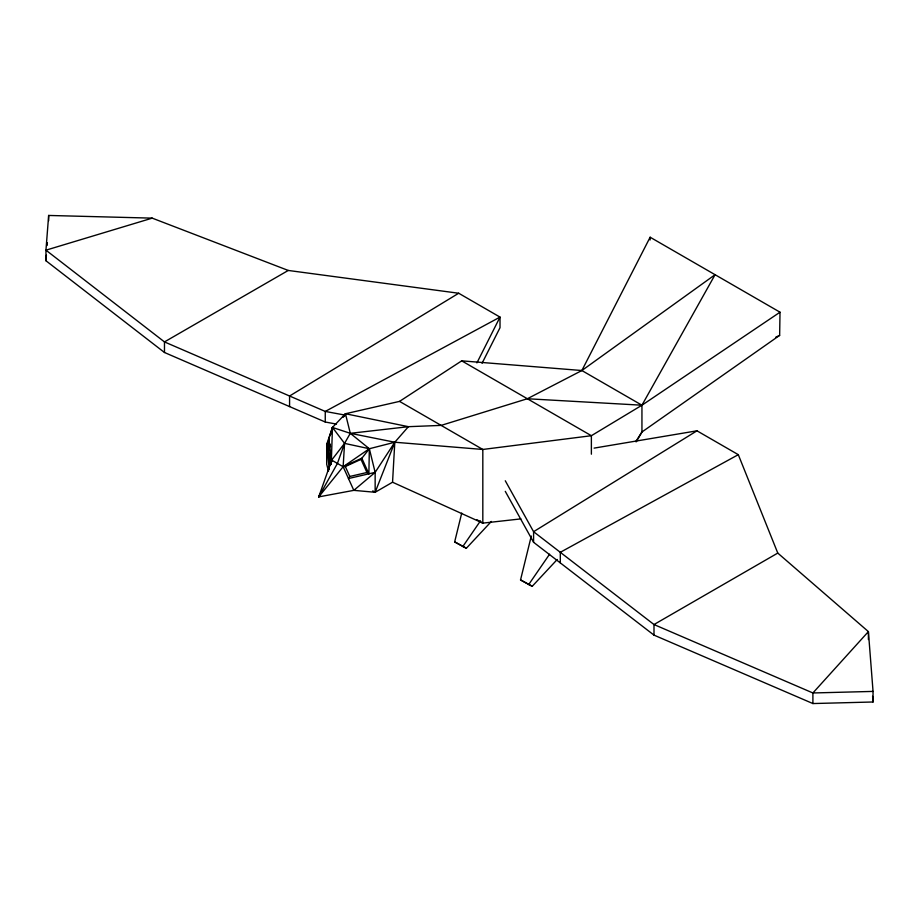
<?xml version="1.0" encoding="UTF-8"?>
<svg xmlns="http://www.w3.org/2000/svg" width="919" height="919" viewBox="0 0 919 919"><rect width="100%" height="100%" fill="white"/><g stroke="black" fill="none" stroke-linecap="round" stroke-linejoin="round"><path stroke-width="1.38" d="M650.112 239.962L650.135 237.217L780.013 312.196L779.645 335.378L641.944 431.999L635.81 441.579M780.013 312.196L641.944 405.21L591.376 435.709L482.82 449.46L394.802 442.234L369.346 448.736L361.006 459.362L366.945 472.492L368.875 473.825L369.346 448.736L350.3 433.32L332.471 427.45L326.682 444.382L326.682 464.29L328.52 471.125M331.231 464.221L332.471 427.45L345.464 413.745L399.547 401.385L461.706 360.845L581.865 370.529L641.944 405.21L641.944 431.999L636.235 441.798M331.851 461.694L332.138 458.926L318.721 496.892L353.815 490.355L375.147 492.274L392.551 482.222L394.802 442.234L408.404 426.68L441.131 425.394L527.345 398.743L581.865 370.529L715.074 274.712L641.944 405.21L527.345 398.743M394.802 442.234L375.147 472.366L353.815 490.355L343.143 466.737L344.556 443.383L350.3 433.32L345.464 413.745L408.404 426.68L350.3 433.32L394.802 442.234L375.147 492.274L372.746 490.884M482.05 363.304L500.016 327.681L500.016 317.101L458.696 293.241L288.256 270.45L152.221 218.136L48.65 215.448L45.95 250.175L45.95 260.755L164.478 352.494L325.257 422.016L336.48 424.096M45.95 260.755L46.387 255.206M47.145 245.476L47.351 242.696M331.196 464.463L328.784 450.459L327.646 450.023L328.749 439.098L332.471 427.45L344.556 443.383L369.346 448.736L375.147 472.366L375.147 492.274M328.784 450.459L329.439 443.911M327.646 450.023L328.497 446.037M331.058 434.09L332.471 427.45M491.366 521.452L466.347 548.264L454.664 541.9L461.729 513.089M557.236 559.476L532.227 586.299L520.533 579.935L531.297 536.018M344.464 416.399L345.464 413.745L343.292 417.272M476.915 362.89L500.016 317.101L325.257 411.436L164.478 341.914L45.95 250.175L152.221 218.136M581.865 370.529L650.135 237.217M369.346 448.736L343.143 466.737L318.721 496.892L321.374 492.113M318.721 496.892L337.422 463.429L344.556 443.383L331.644 460.097L343.143 466.737L345.326 466.542L361.006 459.362M329.266 469.598L326.682 444.382L328.841 440.844M366.945 472.492L349.806 476.467L348.473 478.546L375.147 472.366M462.785 546.587L480.488 520.855M528.655 584.622L549.585 554.203M696.97 430.816L533.583 531.71L533.583 542.29L653.995 635.121L812.901 703.552L873.05 701.99L873.05 691.41L868.398 631.617L777.773 553.077L738.302 454.675L696.97 430.816L594.099 448.116M458.696 293.241L289.577 396.009L289.577 406.589M288.256 270.45L164.478 341.914L164.478 352.494M777.773 553.077L653.995 624.541L653.995 635.121M738.302 454.675L560.303 552.308L560.303 562.899M775.751 337.193L779.645 335.378M343.143 466.737L361.81 458.19L368.875 473.825M520.878 518.89L482.82 523.129L392.551 482.222M873.05 691.41L812.901 692.972L653.995 624.541L533.583 531.71L505.278 480.763M344.889 415.066L325.257 411.436L325.257 422.016M454.664 541.9L466.347 548.264M520.533 579.935L532.227 586.299M461.706 360.845L591.376 435.709L591.376 454.193M399.547 401.385L482.82 449.46L482.82 523.129L476.72 519.603M505.278 491.343L533.583 542.29M345.326 466.542L349.806 476.467M326.682 444.382L330.323 465.531M330.07 444.003L330.449 446.714M331.012 450.781L331.38 453.504M328.749 439.098L331.644 460.097M872.602 696.292L873.05 701.99M868.398 639.544L868.398 631.617L812.901 692.972L812.901 703.552M48.65 215.448L48.65 220.744"/></g></svg>
